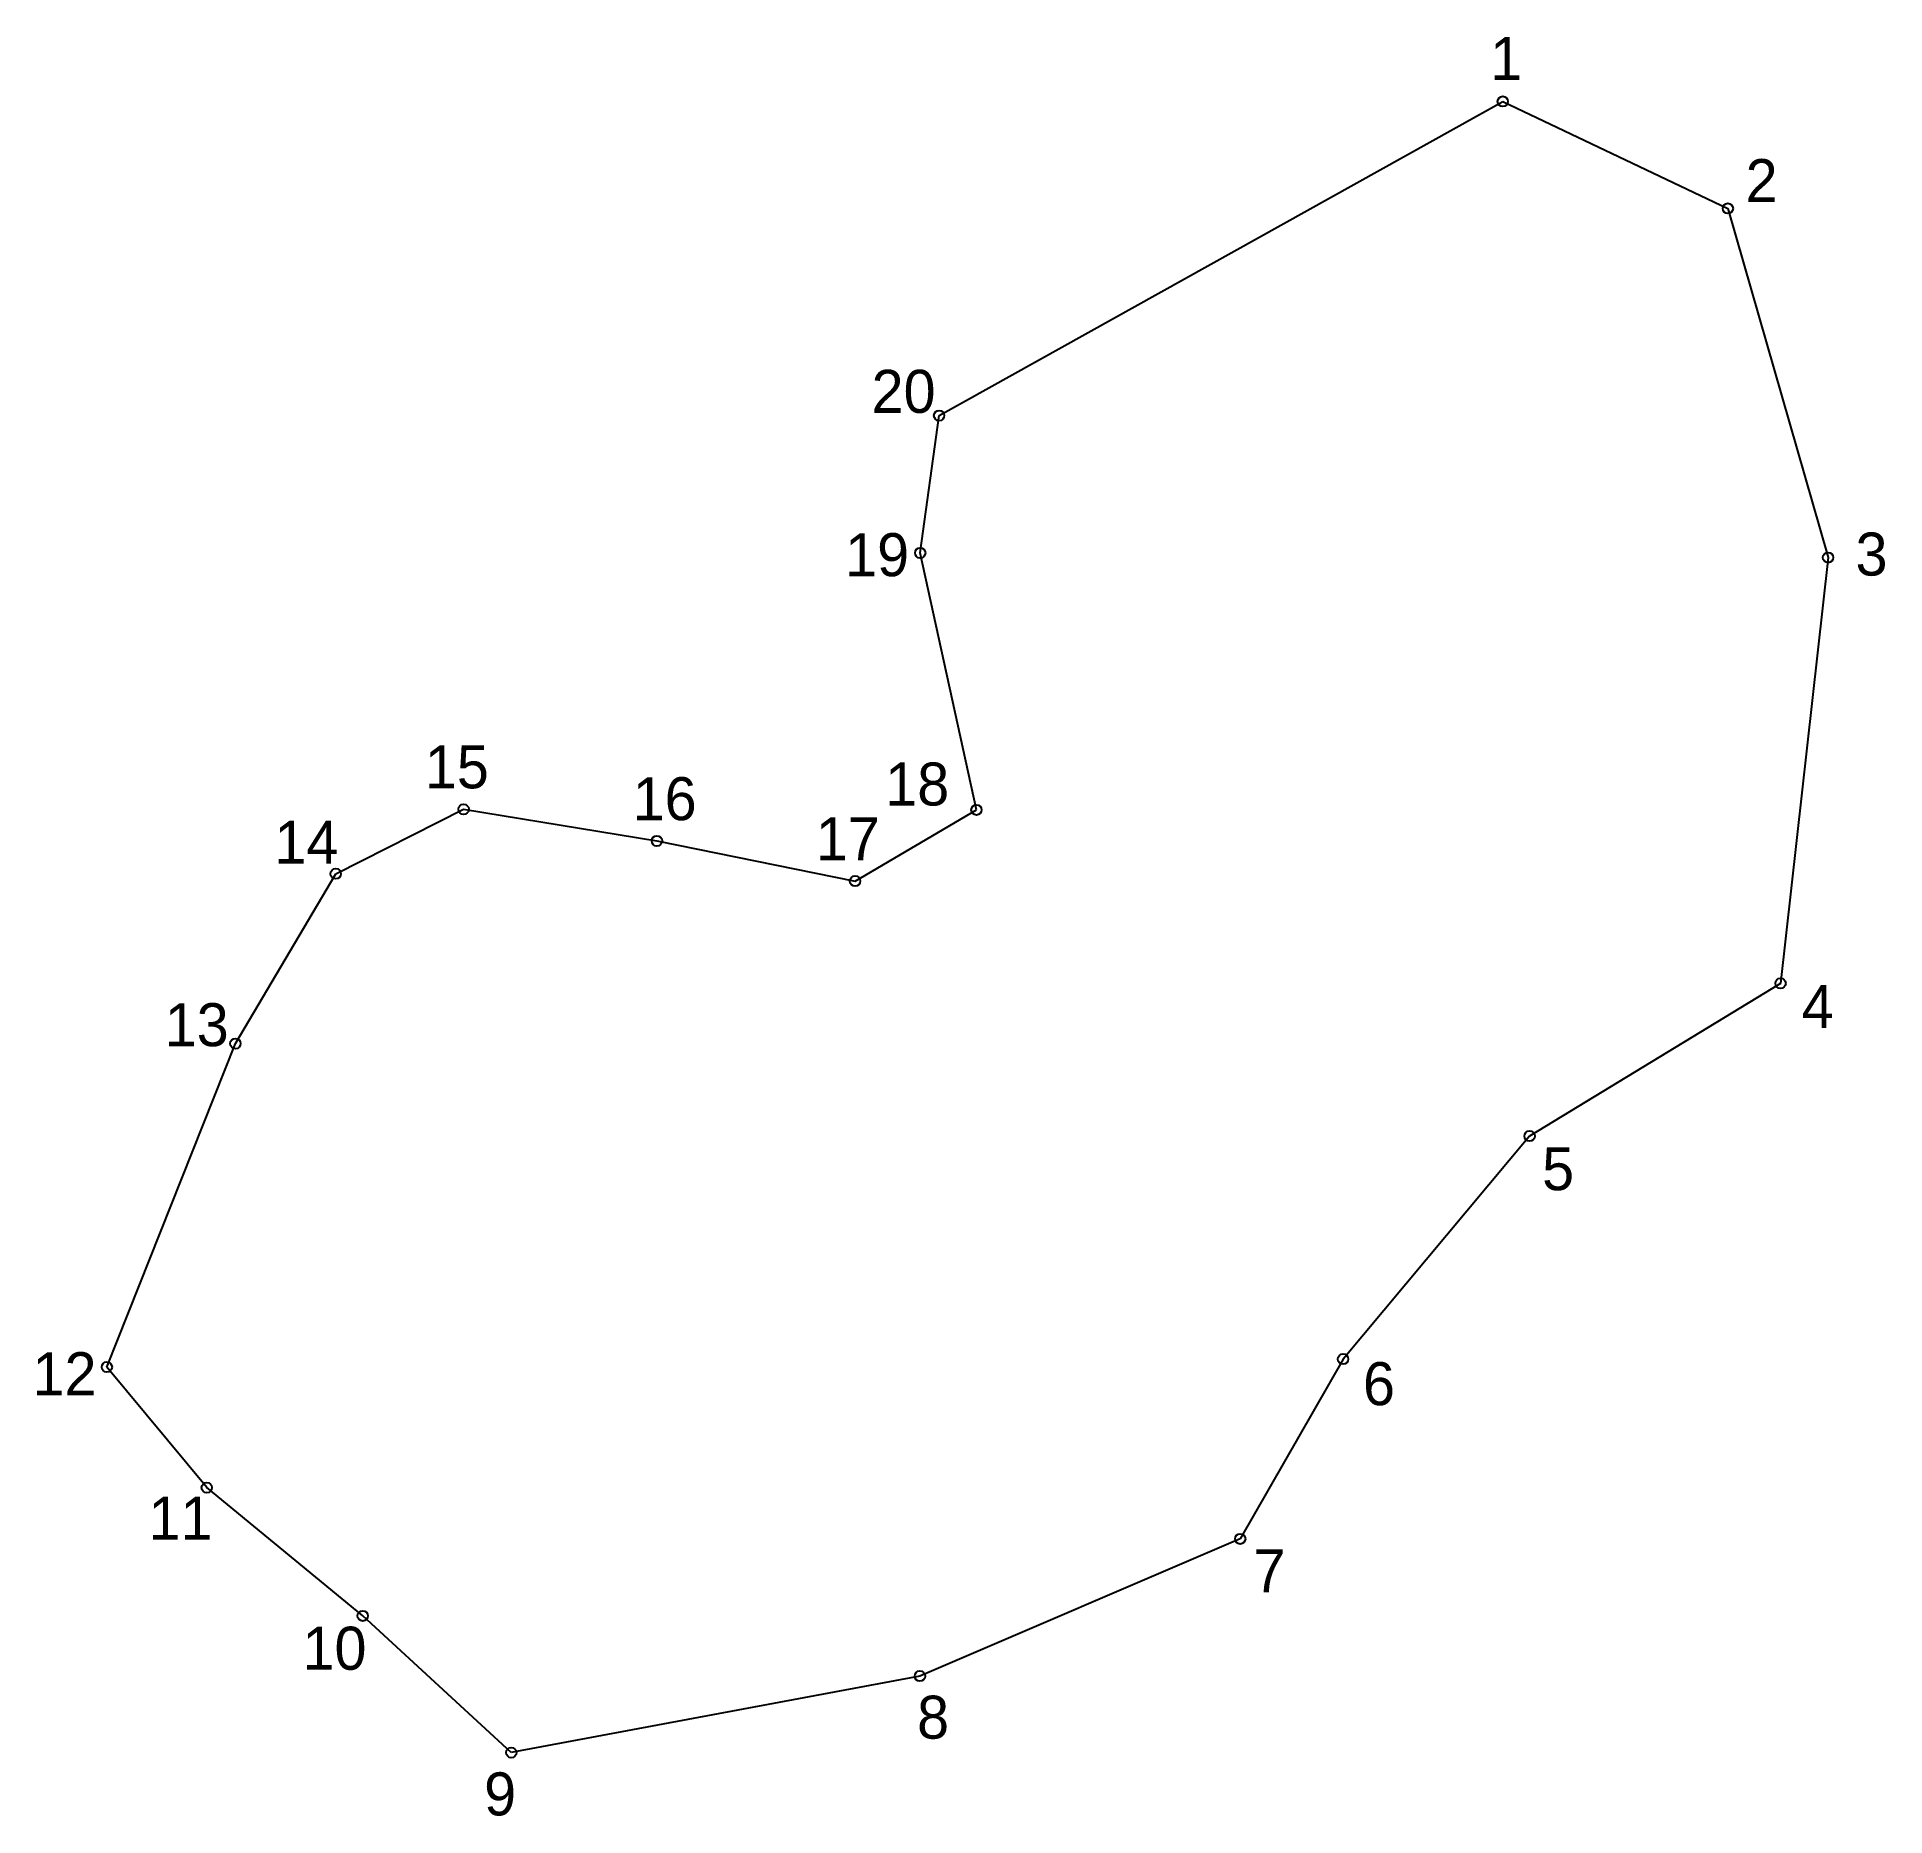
# Model space of a CAD drawing. Extents: x 549008 to 549187, y 1824963 to 1825135.
import ezdxf

# ---------------------------------------------------------------- set-up
doc = ezdxf.new("R2010")
doc.units = 0
for name, color, linetype in [('CanhThua', 7, 'Continuous'), ('MocDinhThua', 7, 'Continuous'), ('SoHieuDinhThua', 7, 'Continuous')]:
    doc.layers.add(name, color=color, linetype=linetype)

msp = doc.modelspace()

# ---------------------------------------------------------------- linework, layer by layer
at = {"layer": 'CanhThua'}
for p, q in [((549095.44, 1825098.16), (549149.94, 1825128.55)), ((549149.94, 1825128.55), (549171.7, 1825118.2)), ((549171.7, 1825118.2), (549181.38, 1825084.43)), ((549093.61, 1825084.88), (549095.44, 1825098.16)), ((549099.05, 1825060.03), (549093.61, 1825084.88)), ((549181.38, 1825084.43), (549176.79, 1825043.25)), ((549037.1, 1825053.85), (549049.47, 1825060.08)), ((549049.47, 1825060.08), (549068.16, 1825057.02)), ((549087.31, 1825053.14), (549099.05, 1825060.03)), ((549068.16, 1825057.02), (549087.31, 1825053.14)), ((549027.4, 1825037.42), (549037.1, 1825053.85)), ((549176.79, 1825043.25), (549152.53, 1825028.48)), ((549014.98, 1825006.14), (549027.4, 1825037.42)), ((549152.53, 1825028.48), (549134.49, 1825006.91)), ((549134.49, 1825006.91), (549124.55, 1824989.52)), ((549024.64, 1824994.47), (549014.98, 1825006.14)), ((549039.71, 1824982.07), (549024.64, 1824994.47)), ((549124.55, 1824989.52), (549093.59, 1824976.25)), ((549054.08, 1824968.84), (549039.71, 1824982.07)), ((549093.59, 1824976.25), (549054.08, 1824968.84))]:
    msp.add_line(p, q, dxfattribs=at)
at = {"layer": 'MocDinhThua'}
for centre in [(549149.94, 1825128.55), (549171.7, 1825118.2), (549095.44, 1825098.16), (549093.61, 1825084.88), (549181.38, 1825084.43), (549049.47, 1825060.08), (549099.05, 1825060.03), (549068.16, 1825057.02), (549037.1, 1825053.85), (549087.31, 1825053.14), (549176.79, 1825043.25), (549027.4, 1825037.42), (549152.53, 1825028.48), (549014.98, 1825006.14), (549134.49, 1825006.91), (549024.64, 1824994.47), (549124.55, 1824989.52), (549039.71, 1824982.07), (549093.59, 1824976.25), (549054.08, 1824968.84)]:
    msp.add_circle(centre, 0.499, dxfattribs=at)

# ---------------------------------------------------------------- texts
at = {"layer": 'SoHieuDinhThua'}
for s, p in [('1', (549148.72, 1825130.63)), ('2', (549173.41, 1825118.81)), ('20', (549088.91, 1825098.43)), ('19', (549086.35, 1825082.63)), ('3', (549184.04, 1825082.69)), ('15', (549045.72, 1825062.11)), ('18', (549090.23, 1825060.45)), ('16', (549065.81, 1825059.03)), ('14', (549031.17, 1825054.81)), ('17', (549083.52, 1825055.16)), ('4', (549178.82, 1825038.94)), ('13', (549020.57, 1825037.17)), ('5', (549153.74, 1825023.24)), ('12', (549007.79, 1825003.41)), ('6', (549136.42, 1825002.45)), ('11', (549019.01, 1824989.45)), ('7', (549125.83, 1824984.34)), ('10', (549033.89, 1824976.86)), ('8', (549093.31, 1824970.19)), ('9', (549051.45, 1824962.77))]:
    msp.add_text(s, height=4.16, dxfattribs=at).set_placement(p)

doc.saveas('drawing.dxf')
